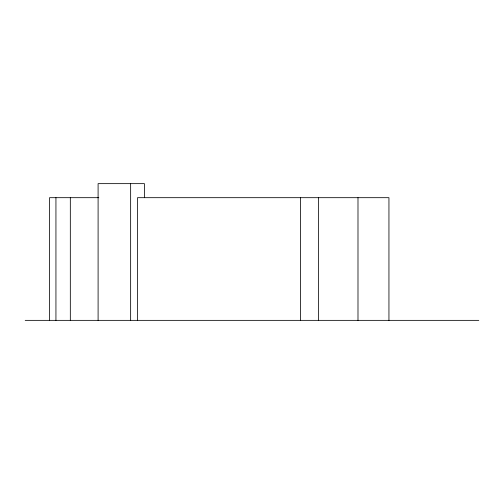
<?xml version="1.0" encoding="UTF-8"?>
<svg xmlns="http://www.w3.org/2000/svg" width="504" height="504" viewBox="0 0 504 504"><rect width="100%" height="100%" fill="white"/><g stroke="black" fill="none" stroke-linecap="round" stroke-linejoin="round"><path stroke-width="0.76" d="M98.828 197.681L49.543 197.681L49.543 320.355M25.2 320.355L478.8 320.355M388.943 320.355L388.943 197.681L137.535 197.681L137.535 320.355M357.991 197.681L357.991 320.355M318.623 197.681L318.623 320.355M300.491 197.681L300.491 320.355M144.44 197.681L144.44 183.645L98.097 183.645L98.097 320.355M130.643 183.645L130.643 320.355M70.327 197.681L70.327 320.355M55.938 197.681L55.938 320.355"/></g></svg>
